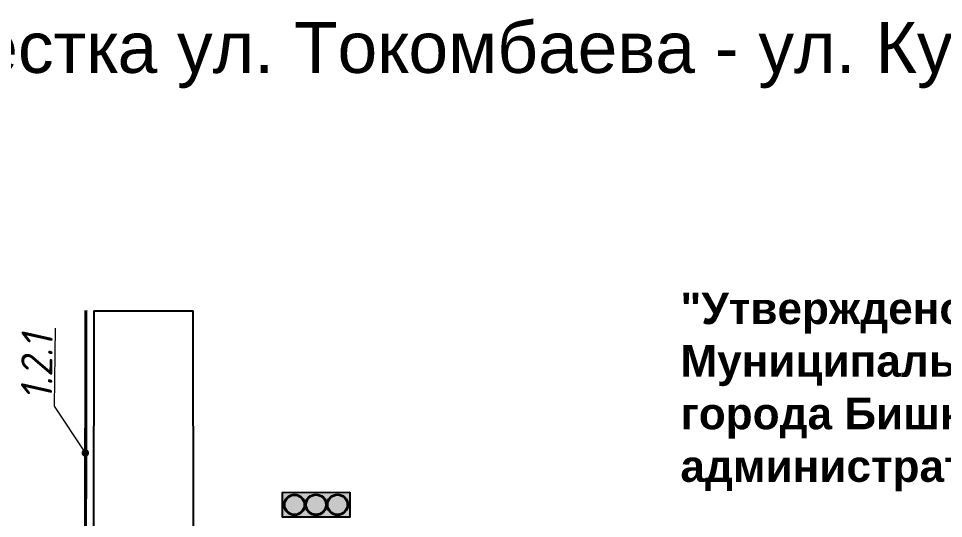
# Model space of a CAD drawing. Header units: millimetres. Extents: x 333 to 4944, y 2074 to 4864.
# Drawn here: x 2672 to 4057, y 4114 to 4864 of the extents above; entities that cross this region are included whole.
import ezdxf
from ezdxf.enums import TextEntityAlignment as Align

# ---------------------------------------------------------------- set-up
doc = ezdxf.new("R2010")
doc.units = ezdxf.units.MM
doc.layers.get('0').update_dxf_attribs({"color": 152})
doc.layers.add('Описание', color=250, linetype='Continuous', lineweight=15)
doc.layers.add('разметка', color=251, linetype='Continuous', lineweight=15)
doc.styles.add('SASH', font='simplex8.shx', dxfattribs={"width": 0.9, "oblique": 12})
doc.styles.get("Standard").update_dxf_attribs({"font": 'arial.ttf'})

# ---------------------------------------------------------------- blocks, each defined once
blk = doc.blocks.new('*U5')
at = {"color": 0, "linetype": 'ByBlock', "const_width": 0.12}
blk.add_lwpolyline([(0.037, 0.048, 1), (-0.037, -0.048, 1)], format="xyb", close=True, dxfattribs=at)
at = {"layer": 'разметка', "color": 0}
blk.add_lwpolyline([(0, 0), (1.487, 0.999), (3.984, 0.999)], dxfattribs=at)
at = {"layer": 'разметка', "color": 0, "style": 'SASH', "oblique": 12, "width": 0.9}
blk.add_attdef('RAZMETKA', text='', height=1, dxfattribs=at).set_placement((2.735, 0.784), align=Align.BOTTOM_CENTER)

msp = doc.modelspace()

# ---------------------------------------------------------------- hatches: boundary and pattern name
at = {"ltscale": 0.2}
h = msp.add_hatch(color=251, dxfattribs=at)
h.dxf.hatch_style = 1
h.paths.add_polyline_path([(3068.1, 4152.7), (3068.2, 4115.5), (3168.9, 4115.6), (3168.8, 4152.9)])
h.paths.add_polyline_path([(3086.3, 4118.4, -1), (3086.3, 4149.9, -1)], flags=16)
h.paths.add_polyline_path([(3086.3, 4119.5, -1), (3086.3, 4148.8, -1)], flags=0)
h.paths.add_polyline_path([(3118.5, 4150, -1), (3118.5, 4118.4, -1)], flags=16)
h.paths.add_polyline_path([(3118.5, 4148.8, -1), (3118.5, 4119.6, -1)], flags=0)
h.paths.add_polyline_path([(3150.7, 4150, -1), (3150.8, 4118.5, -1)], flags=16)
h.paths.add_polyline_path([(3150.7, 4148.9, -1), (3150.8, 4119.6, -1)], flags=0)
h = msp.add_hatch(color=1)
h.dxf.hatch_style = 1
h.paths.add_polyline_path([(3085.4, 4120.4, 1), (3085.4, 4149.7, 1)])
h = msp.add_hatch(color=2)
h.dxf.hatch_style = 1
h.paths.add_polyline_path([(3117.7, 4120.4, 1), (3117.6, 4149.7, 1)])
h = msp.add_hatch(color=3)
h.dxf.hatch_style = 1
h.paths.add_polyline_path([(3149.9, 4120.5, 1), (3149.8, 4149.8, 1)])

# ---------------------------------------------------------------- linework, layer by layer
at = {"color": 146, "true_color": 0x105689}
for p, q in [((2784.7, 4425.4), (2784.1, 3851.5)), ((2934.5, 3851.7), (2933.6, 4425.4))]:
    msp.add_line(p, q, dxfattribs=at)
msp.add_line((2784.7, 4425.4), (2933.6, 4425.4))
msp.add_lwpolyline([(3168, 4153.8), (3168, 4116.5), (3067.3, 4116.3), (3067.2, 4153.6)], close=True)
for centre, radius in [((3085.4, 4135), 15.8), ((3085.4, 4135), 14.6), ((3117.6, 4135.1), 15.8), ((3117.6, 4135.1), 14.6), ((3149.8, 4135.1), 15.8), ((3149.8, 4135.1), 14.6)]:
    msp.add_circle(centre, radius)
at = {"layer": 'разметка', "const_width": 4.68, "flags": 128}
msp.add_lwpolyline([(2772.1, 3861.8), (2773.1, 4426.4)], dxfattribs=at)

# ---------------------------------------------------------------- block references
at = {"layer": 'разметка', "xscale": 46.75982728924999, "yscale": 46.75982728924999, "zscale": 46.75982728924999, "rotation": 89.38686238831585}
msp.add_blockref('*U5', (2772.2, 4212.7), dxfattribs=at).add_auto_attribs({'RAZMETKA': '1.2.1'})

# ---------------------------------------------------------------- texts
at = {"layer": 'Описание', "color": 18, "true_color": 0x000000}
msp.add_text('Схема организации движения перекрестка ул. Токомбаева - ул. Куттубаева ', height=76.479, dxfattribs=at).set_placement((746.8, 4782, 26.4))
at = {"layer": 'Описание', "color": 18, "true_color": 0x000000, "insert": (3663.2, 4453), "char_height": 47.271, "width": 1465.12, "attachment_point": 1}
msp.add_mtext('{\\fArial|b1|i0|c204|p34;"Утверждено"\\PМуниципальная администрация мэрии города Бишкек по Октябрьскому административному району\\P______________}', dxfattribs=at)

doc.saveas('drawing.dxf')
